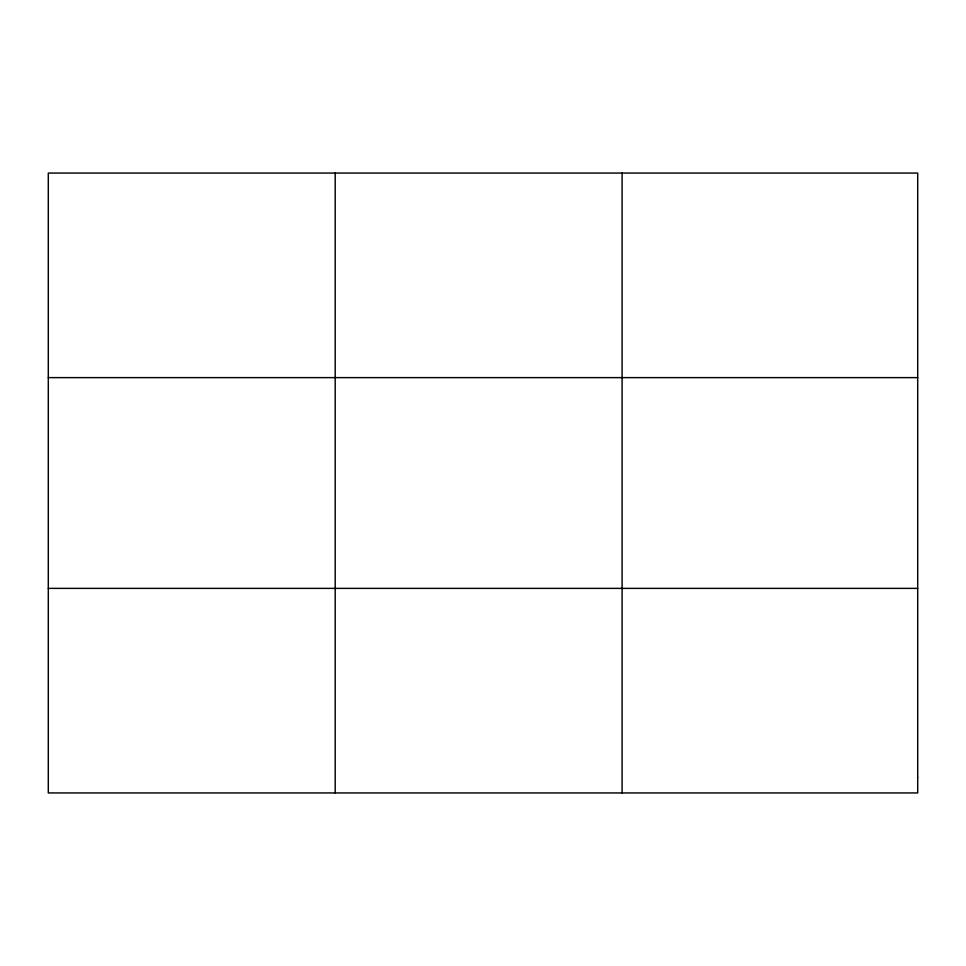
<?xml version="1.0" encoding="UTF-8"?>
<svg xmlns="http://www.w3.org/2000/svg" width="966" height="966" viewBox="0 0 966 966"><rect width="100%" height="100%" fill="white"/><g stroke="black" fill="none" stroke-linecap="round" stroke-linejoin="round"><path stroke-width="1.45" d="M335.202 173.059L335.202 792.941M622.104 173.059L622.104 792.941M48.3 377.621L917.7 377.621M48.3 588.379L917.7 588.379M917.7 777.207L917.7 792.941L48.3 792.941L48.3 173.059L917.7 173.059L917.7 777.207"/></g></svg>
